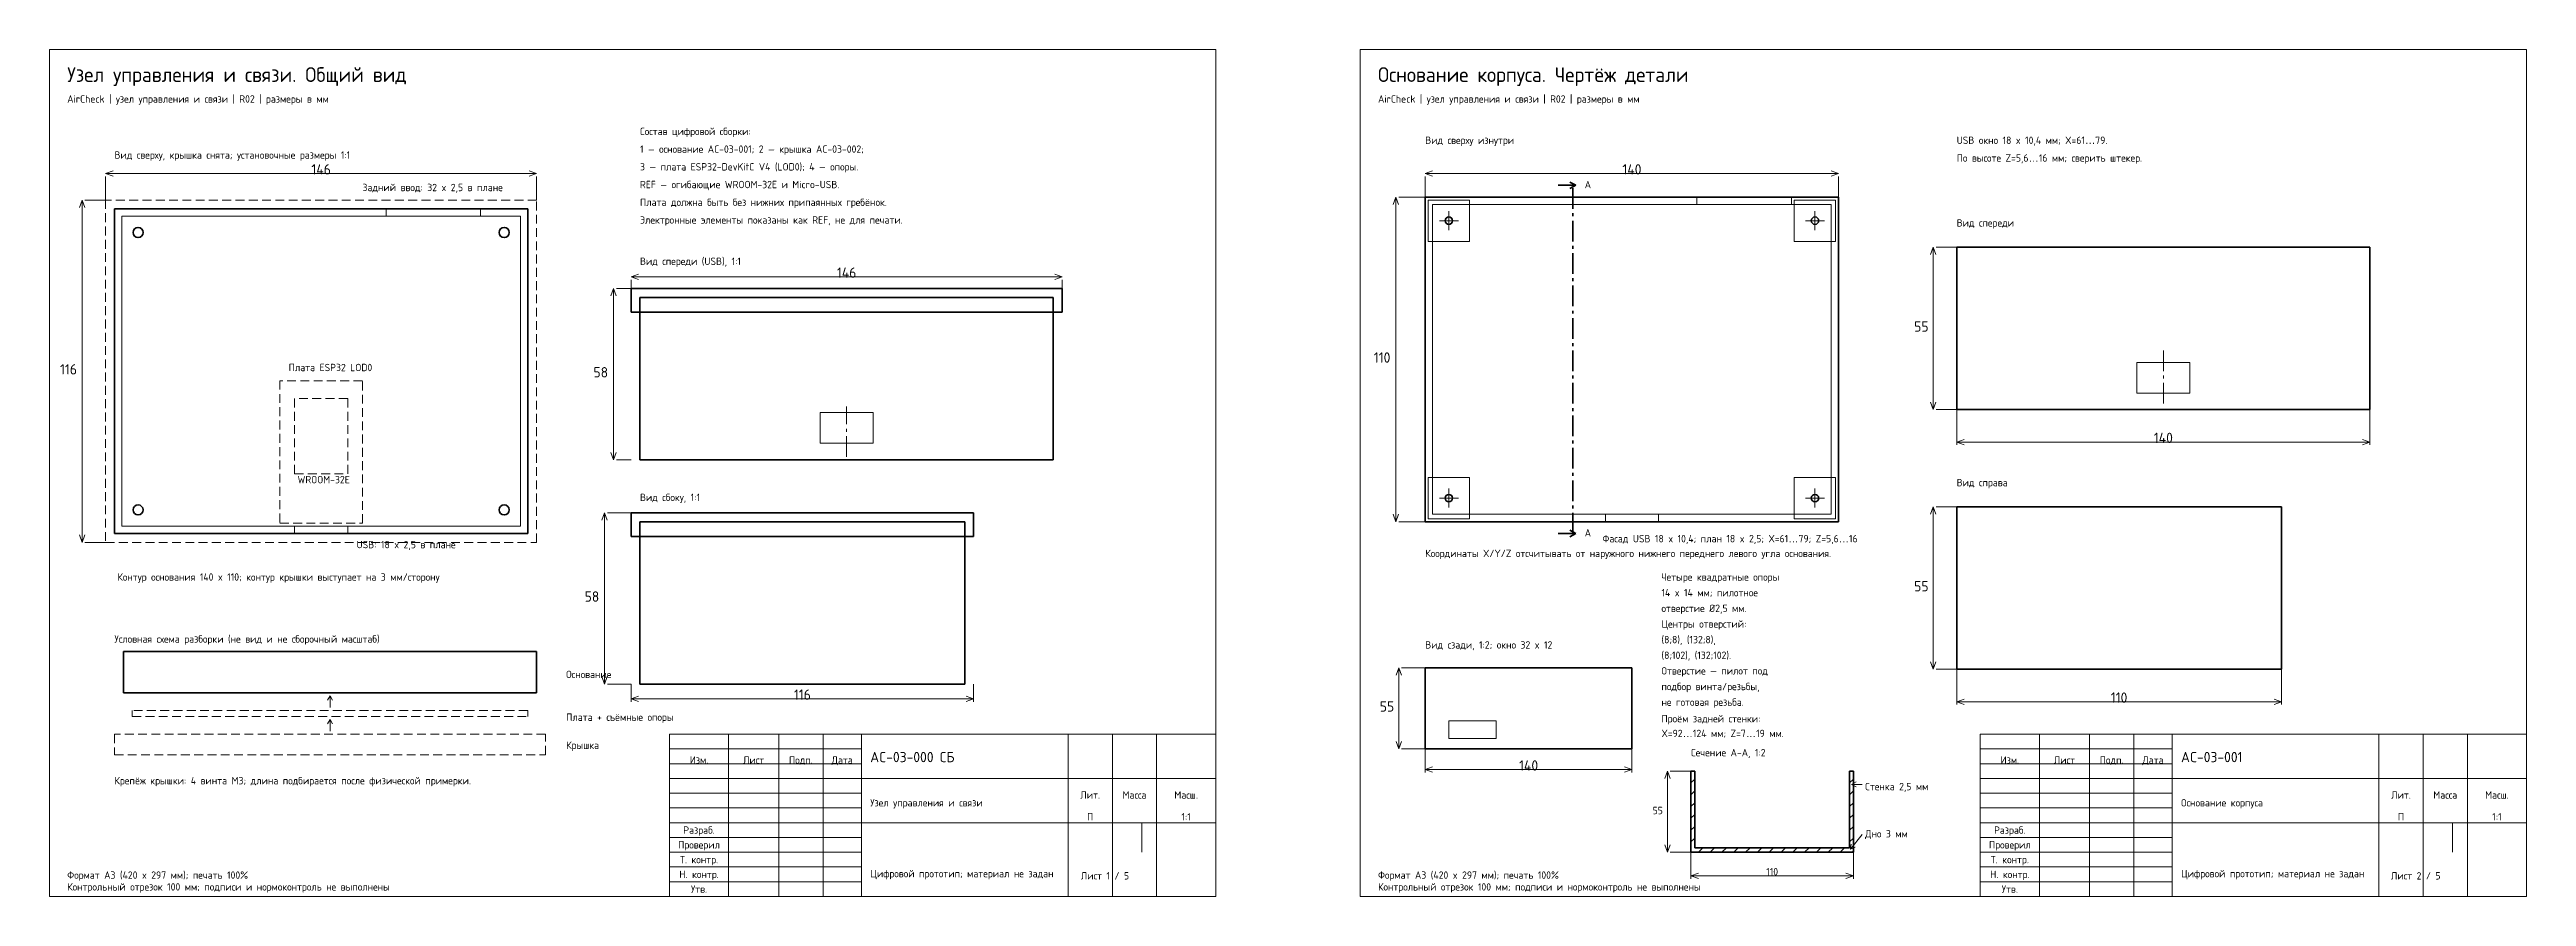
# Model space of a CAD drawing. Header units: millimetres. Extents: x 20 to 2191, y 5 to 292.
# Drawn here: x 20 to 859, y 5 to 292 of the extents above; entities that cross this region are included whole.
import ezdxf
from ezdxf.enums import TextEntityAlignment as Align

# ---------------------------------------------------------------- set-up
doc = ezdxf.new("R2010")
doc.units = ezdxf.units.MM
doc.linetypes.add('CENTER', pattern=[11, 7, -1.5, 1, -1.5])
doc.linetypes.add('DASHED', pattern=[4.5, 3, -1.5])
for name, color, linetype, lineweight in [('CENTER', 7, 'CENTER', 13), ('CUT', 7, 'CENTER', 35), ('DIM', 7, 'CONTINUOUS', 13), ('DIMTEXT', 7, 'CONTINUOUS', 13), ('FRAME', 7, 'CONTINUOUS', 18), ('OUT', 7, 'CONTINUOUS', 35), ('REF', 8, 'DASHED', 18), ('TEXT', 7, 'CONTINUOUS', 13), ('THIN', 7, 'CONTINUOUS', 18), ('TITLE', 7, 'CONTINUOUS', 25)]:
    doc.layers.add(name, color=color, linetype=linetype, lineweight=lineweight)
doc.styles.add('AC03GOST', font='GOST_BU.ttf')

msp = doc.modelspace()

# ---------------------------------------------------------------- linework, layer by layer
at = {"layer": 'CENTER'}
for p, q in [((494, 230.8), (494, 237.2)), ((618, 230.8), (618, 237.2)), ((490.8, 234), (497.2, 234)), ((614.8, 234), (621.2, 234)), ((736, 172), (736, 190)), ((290, 154), (290, 171)), ((494, 136.8), (494, 143.2)), ((618, 136.8), (618, 143.2)), ((490.8, 140), (497.2, 140)), ((614.8, 140), (621.2, 140))]:
    msp.add_line(p, q, dxfattribs=at)
at = {"layer": 'CUT'}
for p, q in [((531, 246), (537, 246)), ((537, 246), (535, 247.1)), ((537, 246), (535, 244.9)), ((536, 128), (536, 246)), ((531, 128), (537, 128)), ((537, 128), (535, 129.1)), ((537, 128), (535, 126.9))]:
    msp.add_line(p, q, dxfattribs=at)
at = {"layer": 'DIM'}
for p, q in [((39, 250), (41.5, 250.9)), ((39, 250), (185, 250)), ((39, 250), (41.5, 249.1)), ((39, 241), (39, 249)), ((185, 250), (182.5, 250.9)), ((185, 250), (182.5, 249.1)), ((185, 241), (185, 249)), ((486, 250), (488.5, 250.9)), ((486, 250), (626, 250)), ((486, 250), (488.5, 249.1)), ((486, 242), (486, 249)), ((626, 250), (623.5, 250.9)), ((626, 250), (623.5, 249.1)), ((626, 242), (626, 249)), ((31, 241), (30.1, 238.5)), ((31, 125), (31, 241)), ((31, 241), (31.9, 238.5)), ((39, 241), (32, 241)), ((476, 242), (475.1, 239.5)), ((476, 132), (476, 242)), ((476, 242), (476.9, 239.5)), ((486, 242), (477, 242)), ((658, 225), (657.1, 222.5)), ((658, 170), (658, 225)), ((658, 225), (658.9, 222.5)), ((666, 225), (659, 225)), ((211, 211), (210.1, 208.5)), ((211, 153), (211, 211)), ((211, 211), (211.9, 208.5)), ((217, 211), (212, 211)), ((217, 215), (219.5, 215.9)), ((217, 215), (363, 215)), ((217, 215), (219.5, 214.1)), ((217, 211), (217, 214)), ((363, 215), (360.5, 215.9)), ((363, 215), (360.5, 214.1)), ((363, 211), (363, 214)), ((658, 170), (657.1, 172.5)), ((658, 170), (658.9, 172.5)), ((666, 170), (659, 170)), ((666, 170), (666, 158)), ((806, 170), (806, 158)), ((666, 159), (668.5, 159.9)), ((806, 159), (803.5, 159.9)), ((211, 153), (210.1, 155.5)), ((211, 153), (211.9, 155.5)), ((217, 153), (212, 153)), ((666, 159), (806, 159)), ((666, 159), (668.5, 158.1)), ((806, 159), (803.5, 158.1)), ((208, 135), (207.1, 132.5)), ((208, 77), (208, 135)), ((208, 135), (208.9, 132.5)), ((217, 135), (209, 135)), ((476, 132), (475.1, 134.5)), ((476, 132), (476.9, 134.5)), ((658, 137), (657.1, 134.5)), ((658, 82), (658, 137)), ((658, 137), (658.9, 134.5)), ((666, 137), (659, 137)), ((31, 125), (30.1, 127.5)), ((31, 125), (31.9, 127.5)), ((486, 132), (477, 132)), ((39, 125), (32, 125)), ((658, 82), (657.1, 84.5)), ((658, 82), (658.9, 84.5)), ((208, 77), (207.1, 79.5)), ((208, 77), (208.9, 79.5)), ((217, 77), (209, 77)), ((217, 77), (217, 71)), ((333, 77), (333, 71)), ((477, 82.5), (476.1, 80)), ((477, 55), (477, 82.5)), ((477, 82.5), (477.9, 80)), ((486, 82.5), (478, 82.5)), ((666, 82), (659, 82)), ((666, 82), (666, 70)), ((776, 82), (776, 70)), ((217, 72), (219.5, 72.9)), ((217, 72), (333, 72)), ((217, 72), (219.5, 71.1)), ((333, 72), (330.5, 72.9)), ((333, 72), (330.5, 71.1)), ((666, 71), (668.5, 71.9)), ((666, 71), (776, 71)), ((666, 71), (668.5, 70.1)), ((776, 71), (773.5, 71.9)), ((776, 71), (773.5, 70.1)), ((477, 55), (476.1, 57.5)), ((477, 55), (477.9, 57.5)), ((486, 55), (478, 55)), ((486, 55), (486, 47)), ((556, 55), (556, 47)), ((486, 48), (488.5, 48.9)), ((486, 48), (556, 48)), ((486, 48), (488.5, 47.1)), ((556, 48), (553.5, 48.9)), ((556, 48), (553.5, 47.1)), ((568, 47.5), (567.1, 45)), ((568, 20), (568, 47.5)), ((568, 47.5), (568.9, 45)), ((576, 47.5), (569, 47.5)), ((568, 20), (567.1, 22.5)), ((568, 20), (568.9, 22.5)), ((576, 20), (569, 20)), ((576, 20), (576, 11)), ((631, 20), (631, 11)), ((576, 12), (578.5, 12.9)), ((576, 12), (631, 12)), ((576, 12), (578.5, 11.1)), ((631, 12), (628.5, 12.9)), ((631, 12), (628.5, 11.1))]:
    msp.add_line(p, q, dxfattribs=at)
at = {"layer": 'FRAME'}
for p, q in [((415, 292), (20, 292)), ((20, 292), (20, 5)), ((415, 5), (415, 292)), ((859, 292), (464, 292)), ((464, 292), (464, 5)), ((859, 5), (859, 292)), ((415, 60), (230, 60)), ((230, 60), (230, 5)), ((250, 5), (250, 60)), ((267, 5), (267, 60)), ((282, 5), (282, 60)), ((295, 5), (295, 60)), ((365, 5), (365, 60)), ((380, 5), (380, 60)), ((395, 5), (395, 60)), ((415, 5), (415, 60)), ((859, 60), (674, 60)), ((674, 60), (674, 5)), ((694, 5), (694, 60)), ((711, 5), (711, 60)), ((726, 5), (726, 60)), ((739, 5), (739, 60)), ((809, 5), (809, 60)), ((824, 5), (824, 60)), ((839, 5), (839, 60)), ((859, 5), (859, 60)), ((230, 55), (295, 55)), ((674, 55), (739, 55)), ((230, 50), (295, 50)), ((230, 45), (295, 45)), ((295, 45), (415, 45)), ((365, 5), (365, 45)), ((380, 30), (380, 45)), ((395, 30), (395, 45)), ((674, 50), (739, 50)), ((674, 45), (739, 45)), ((739, 45), (859, 45)), ((809, 5), (809, 45)), ((824, 30), (824, 45)), ((839, 30), (839, 45)), ((230, 40), (295, 40)), ((230, 35), (295, 35)), ((674, 40), (739, 40)), ((674, 35), (739, 35)), ((230, 30), (295, 30)), ((295, 30), (415, 30)), ((390, 20), (390, 30)), ((674, 30), (739, 30)), ((739, 30), (859, 30)), ((834, 20), (834, 30)), ((230, 25), (295, 25)), ((230, 20), (295, 20)), ((674, 25), (739, 25)), ((674, 20), (739, 20)), ((230, 15), (295, 15)), ((230, 10), (295, 10)), ((674, 15), (739, 15)), ((674, 10), (739, 10)), ((20, 5), (415, 5)), ((230, 5), (415, 5)), ((464, 5), (859, 5)), ((674, 5), (859, 5))]:
    msp.add_line(p, q, dxfattribs=at)
at = {"layer": 'OUT'}
for p, q in [((182, 238), (42, 238)), ((42, 238), (42, 128)), ((182, 128), (182, 238)), ((626, 242), (486, 242)), ((486, 242), (486, 132)), ((626, 132), (626, 242)), ((806, 225), (666, 225)), ((666, 225), (666, 170)), ((806, 170), (806, 225)), ((363, 211), (217, 211)), ((217, 211), (217, 203)), ((363, 203), (363, 211)), ((217, 203), (363, 203)), ((360, 208), (220, 208)), ((220, 208), (220, 153)), ((360, 153), (360, 208)), ((666, 170), (806, 170)), ((220, 153), (360, 153)), ((333, 135), (217, 135)), ((217, 135), (217, 127)), ((333, 127), (333, 135)), ((776, 137), (666, 137)), ((666, 137), (666, 82)), ((776, 82), (776, 137)), ((42, 128), (182, 128)), ((217, 127), (333, 127)), ((330, 132), (220, 132)), ((220, 132), (220, 77)), ((330, 77), (330, 132)), ((486, 132), (626, 132)), ((185, 88), (45, 88)), ((45, 88), (45, 74)), ((185, 74), (185, 88)), ((220, 77), (330, 77)), ((556, 82.5), (486, 82.5)), ((486, 82.5), (486, 55)), ((556, 55), (556, 82.5)), ((666, 82), (776, 82)), ((45, 74), (185, 74)), ((486, 55), (556, 55)), ((577.25, 47.5), (576, 47.5)), ((576, 47.5), (576, 20)), ((577.25, 21.5), (577.25, 47.5)), ((631, 47.5), (629.75, 47.5)), ((629.75, 47.5), (629.75, 21.5)), ((631, 20), (631, 47.5)), ((576, 20), (631, 20)), ((629.75, 21.5), (577.25, 21.5))]:
    msp.add_line(p, q, dxfattribs=at)
for centre, radius in [((494, 234), 1.25), ((618, 234), 1.25), ((50, 230), 1.7), ((174, 230), 1.7), ((50, 136), 1.7), ((174, 136), 1.7), ((494, 140), 1.25), ((618, 140), 1.25)]:
    msp.add_circle(centre, radius, dxfattribs=at)
at = {"layer": 'REF'}
for p, q in [((185, 241), (39, 241)), ((39, 241), (39, 125)), ((185, 125), (185, 241)), ((125.97, 179.76), (98.03, 179.76)), ((98.03, 179.76), (98.03, 131.5)), ((125.97, 131.5), (125.97, 179.76)), ((121, 173.72), (103, 173.72)), ((103, 173.72), (103, 148.22)), ((121, 148.22), (121, 173.72)), ((103, 148.22), (121, 148.22)), ((98.03, 131.5), (125.97, 131.5)), ((39, 125), (185, 125)), ((182, 68), (48, 68)), ((48, 68), (48, 66)), ((182, 66), (182, 68)), ((188, 60), (42, 60)), ((42, 60), (42, 53)), ((48, 66), (182, 66)), ((188, 53), (188, 60)), ((42, 53), (188, 53))]:
    msp.add_line(p, q, dxfattribs=at)
at = {"layer": 'THIN'}
for p, q in [((179.5, 235.5), (44.5, 235.5)), ((44.5, 235.5), (44.5, 130.5)), ((166, 238), (134, 238)), ((134, 238), (134, 235.5)), ((134, 235.5), (166, 235.5)), ((166, 235.5), (166, 238)), ((179.5, 130.5), (179.5, 235.5)), ((501, 241), (487, 241)), ((487, 241), (487, 227)), ((623.5, 239.5), (488.5, 239.5)), ((488.5, 239.5), (488.5, 134.5)), ((501, 227), (501, 241)), ((610, 242), (578, 242)), ((578, 242), (578, 239.5)), ((578, 239.5), (610, 239.5)), ((610, 239.5), (610, 242)), ((625, 241), (611, 241)), ((611, 241), (611, 227)), ((623.5, 134.5), (623.5, 239.5)), ((625, 227), (625, 241)), ((487, 227), (501, 227)), ((611, 227), (625, 227)), ((745, 186), (727, 186)), ((727, 186), (727, 175.6)), ((745, 175.6), (745, 186)), ((299, 169), (281, 169)), ((281, 169), (281, 158.6)), ((299, 158.6), (299, 169)), ((727, 175.6), (745, 175.6)), ((281, 158.6), (299, 158.6)), ((501, 147), (487, 147)), ((487, 147), (487, 133)), ((501, 133), (501, 147)), ((625, 147), (611, 147)), ((611, 147), (611, 133)), ((625, 133), (625, 147)), ((488.5, 134.5), (623.5, 134.5)), ((565, 134.5), (547, 134.5)), ((547, 134.5), (547, 132)), ((565, 132), (565, 134.5)), ((44.5, 130.5), (179.5, 130.5)), ((121, 130.5), (103, 130.5)), ((103, 130.5), (103, 128)), ((103, 128), (121, 128)), ((121, 128), (121, 130.5)), ((487, 133), (501, 133)), ((547, 132), (565, 132)), ((611, 133), (625, 133)), ((115, 73), (114.17, 71.5)), ((115, 69), (115, 73)), ((115, 73), (115.83, 71.5)), ((115, 65), (114.17, 63.5)), ((115, 61), (115, 65)), ((115, 65), (115.83, 63.5)), ((510, 64.5), (494, 64.5)), ((494, 64.5), (494, 58.5)), ((510, 58.5), (510, 64.5)), ((494, 58.5), (510, 58.5)), ((576, 43.5), (577.25, 44.75)), ((629.75, 43.5), (631, 44.75)), ((630.4, 43), (631.9, 43.83)), ((634, 43), (630.4, 43)), ((630.4, 43), (631.9, 42.17)), ((576, 39.5), (577.25, 40.75)), ((576, 35.5), (577.25, 36.75)), ((629.75, 39.5), (631, 40.75)), ((629.75, 35.5), (631, 36.75)), ((576, 31.5), (577.25, 32.75)), ((576, 27.5), (577.25, 28.75)), ((629.75, 31.5), (631, 32.75)), ((629.75, 27.5), (631, 28.75)), ((634, 26), (630, 21)), ((576, 23.5), (577.25, 24.75)), ((578.5, 20), (580, 21.5)), ((582.5, 20), (584, 21.5)), ((586.5, 20), (588, 21.5)), ((590.5, 20), (592, 21.5)), ((594.5, 20), (596, 21.5)), ((598.5, 20), (600, 21.5)), ((602.5, 20), (604, 21.5)), ((606.5, 20), (608, 21.5)), ((610.5, 20), (612, 21.5)), ((614.5, 20), (616, 21.5)), ((618.5, 20), (620, 21.5)), ((622.5, 20), (624, 21.5)), ((626.5, 20), (628, 21.5)), ((629.75, 23.5), (631, 24.75)), ((630, 21), (630.29, 22.69)), ((630, 21), (631.58, 21.66)), ((631, 20.5), (630.5, 20))]:
    msp.add_line(p, q, dxfattribs=at)

# ---------------------------------------------------------------- texts
at = {"layer": 'DIMTEXT', "style": 'AC03GOST'}
for s, height, p in [('146', 3.5, (112, 251.4)), ('140', 3.5, (556, 251.4)), ('146', 3.5, (290, 216.4)), ('140', 3.5, (736, 160.4)), ('116', 3.5, (275, 73.4)), ('110', 3.5, (721, 72.4)), ('140', 3.5, (521, 49.4)), ('110', 2.5, (603.5, 13.4))]:
    msp.add_text(s, height=height, dxfattribs=at).set_placement(p, align=Align.MIDDLE_CENTER)
for s, height, p in [('55', 3.5, (651.6, 196.38)), ('116', 3.5, (23.55, 181.88)), ('110', 3.5, (468.55, 185.88)), ('58', 3.5, (204.25, 180.88)), ('55', 3.5, (651.6, 108.38)), ('58', 3.5, (201.25, 104.88)), ('55', 3.5, (470.6, 67.63)), ('55', 2.5, (563, 32.88))]:
    msp.add_text(s, height=height, dxfattribs=at).set_placement(p)
at = {"layer": 'TEXT', "style": 'AC03GOST'}
for s, p in [('AirCheck | узел управления и связи | R02 | размеры в мм', (26, 274)), ('AirCheck | узел управления и связи | R02 | размеры в мм', (470, 274)), ('Состав цифровой сборки:', (220, 263)), ('Вид сверху изнутри', (486, 260)), ('USB окно 18 x 10,4 мм; X=61…79.', (666, 260)), ('Вид сверху, крышка снята; установочные размеры 1:1', (42, 255)), ('1 — основание AC-03-001; 2 — крышка AC-03-002;', (220, 257)), ('3 — плата ESP32-DevKitC V4 (LOD0); 4 — опоры.', (220, 251)), ('По высоте Z=5,6…16 мм; сверить штекер.', (666, 254)), ('Задний ввод: 32 x 2,5 в плане', (126, 244)), ('REF — огибающие WROOM-32E и Micro-USB.', (220, 245)), ('А', (540, 245)), ('Электронные элементы показаны как REF, не для печати.', (220, 233)), ('Плата должна быть без нижних припаянных гребёнок.', (220, 239)), ('Вид спереди', (666, 232)), ('Вид спереди (USB), 1:1', (220, 219)), ('Плата ESP32 LOD0', (101, 183)), ('WROOM-32E', (104, 145)), ('Вид справа', (666, 144)), ('Вид сбоку, 1:1', (220, 139)), ('А', (540, 127)), ('Фасад USB 18 x 10,4; план 18 x 2,5; X=61…79; Z=5,6…16', (546, 125)), ('USB: 18 x 2,5 в плане', (124, 123)), ('Координаты X/Y/Z отсчитывать от наружного нижнего переднего левого угла основания.', (486, 120)), ('Контур основания 140 x 110; контур крышки выступает на 3 мм/сторону', (43, 112)), ('14 x 14 мм; пилотное', (566, 106.7)), ('Четыре квадратные опоры', (566, 112)), ('отверстие Ø2,5 мм.', (566, 101.4)), ('Условная схема разборки (не вид и не сборочный масштаб)', (42, 91)), ('(8;8), (132;8),', (566, 90.8)), ('Центры отверстий:', (566, 96.1)), ('Вид сзади, 1:2; окно 32 x 12', (486, 89)), ('(8;102), (132;102).', (566, 85.5)), ('Основание', (195, 79)), ('Отверстие — пилот под', (566, 80.2)), ('подбор винта/резьбы,', (566, 74.9)), ('не готовая резьба.', (566, 69.6)), ('Плата + съёмные опоры', (195, 64.5)), ('X=92…124 мм; Z=7…19 мм.', (566, 59)), ('Проём задней стенки:', (566, 64)), ('Крышка', (195, 55)), ('Сечение А-А, 1:2', (576, 52.5)), ('Крепёж крышки: 4 винта М3; длина подбирается после физической примерки.', (42, 43)), ('Стенка 2,5 мм', (635, 41)), ('Узел управления и связи', (298, 35.5)), ('Основание корпуса', (742, 35.5)), ('Дно 3 мм', (635, 25)), ('Формат А3 (420 x 297 мм); печать 100%', (26, 11)), ('Контрольный отрезок 100 мм; подписи и нормоконтроль не выполнены', (26, 7)), ('Цифровой прототип; материал не задан', (298, 11.5)), ('Формат А3 (420 x 297 мм); печать 100%', (470, 11)), ('Контрольный отрезок 100 мм; подписи и нормоконтроль не выполнены', (470, 7)), ('Цифровой прототип; материал не задан', (742, 11.5))]:
    msp.add_text(s, height=2.5, dxfattribs=at).set_placement(p)
for s, p in [('Изм.', (240, 51.25)), ('Лист', (258.5, 51.25)), ('Подп.', (274.5, 51.25)), ('Дата', (288.5, 51.25)), ('Изм.', (684, 51.25)), ('Лист', (702.5, 51.25)), ('Подп.', (718.5, 51.25)), ('Дата', (732.5, 51.25)), ('Лит.', (372.5, 39.4)), ('Масса', (387.5, 39.4)), ('Масш.', (405, 39.4)), ('Лит.', (816.5, 39.4)), ('Масса', (831.5, 39.4)), ('Масш.', (849, 39.4)), ('Разраб.', (240, 27.5)), ('П', (372.5, 32)), ('1:1', (405, 32)), ('Разраб.', (684, 27.5)), ('П', (816.5, 32)), ('1:1', (849, 32)), ('Проверил', (240, 22.5)), ('Т. контр.', (240, 17.5)), ('Проверил', (684, 22.5)), ('Т. контр.', (684, 17.5)), ('Н. контр.', (240, 12.5)), ('Утв.', (240, 7.5)), ('Лист 1 / 5', (377.5, 12)), ('Н. контр.', (684, 12.5)), ('Утв.', (684, 7.5)), ('Лист 2 / 5', (821.5, 12))]:
    msp.add_text(s, height=2.5, dxfattribs=at).set_placement(p, align=Align.MIDDLE_CENTER)
at = {"layer": 'TITLE', "style": 'AC03GOST'}
for s, height, p in [('Узел управления и связи. Общий вид', 5, (26, 281)), ('Основание корпуса. Чертёж детали', 5, (470, 281)), ('AC-03-000 СБ', 3.5, (298, 50.5)), ('AC-03-001', 3.5, (742, 50.5))]:
    msp.add_text(s, height=height, dxfattribs=at).set_placement(p)

doc.saveas('drawing.dxf')
